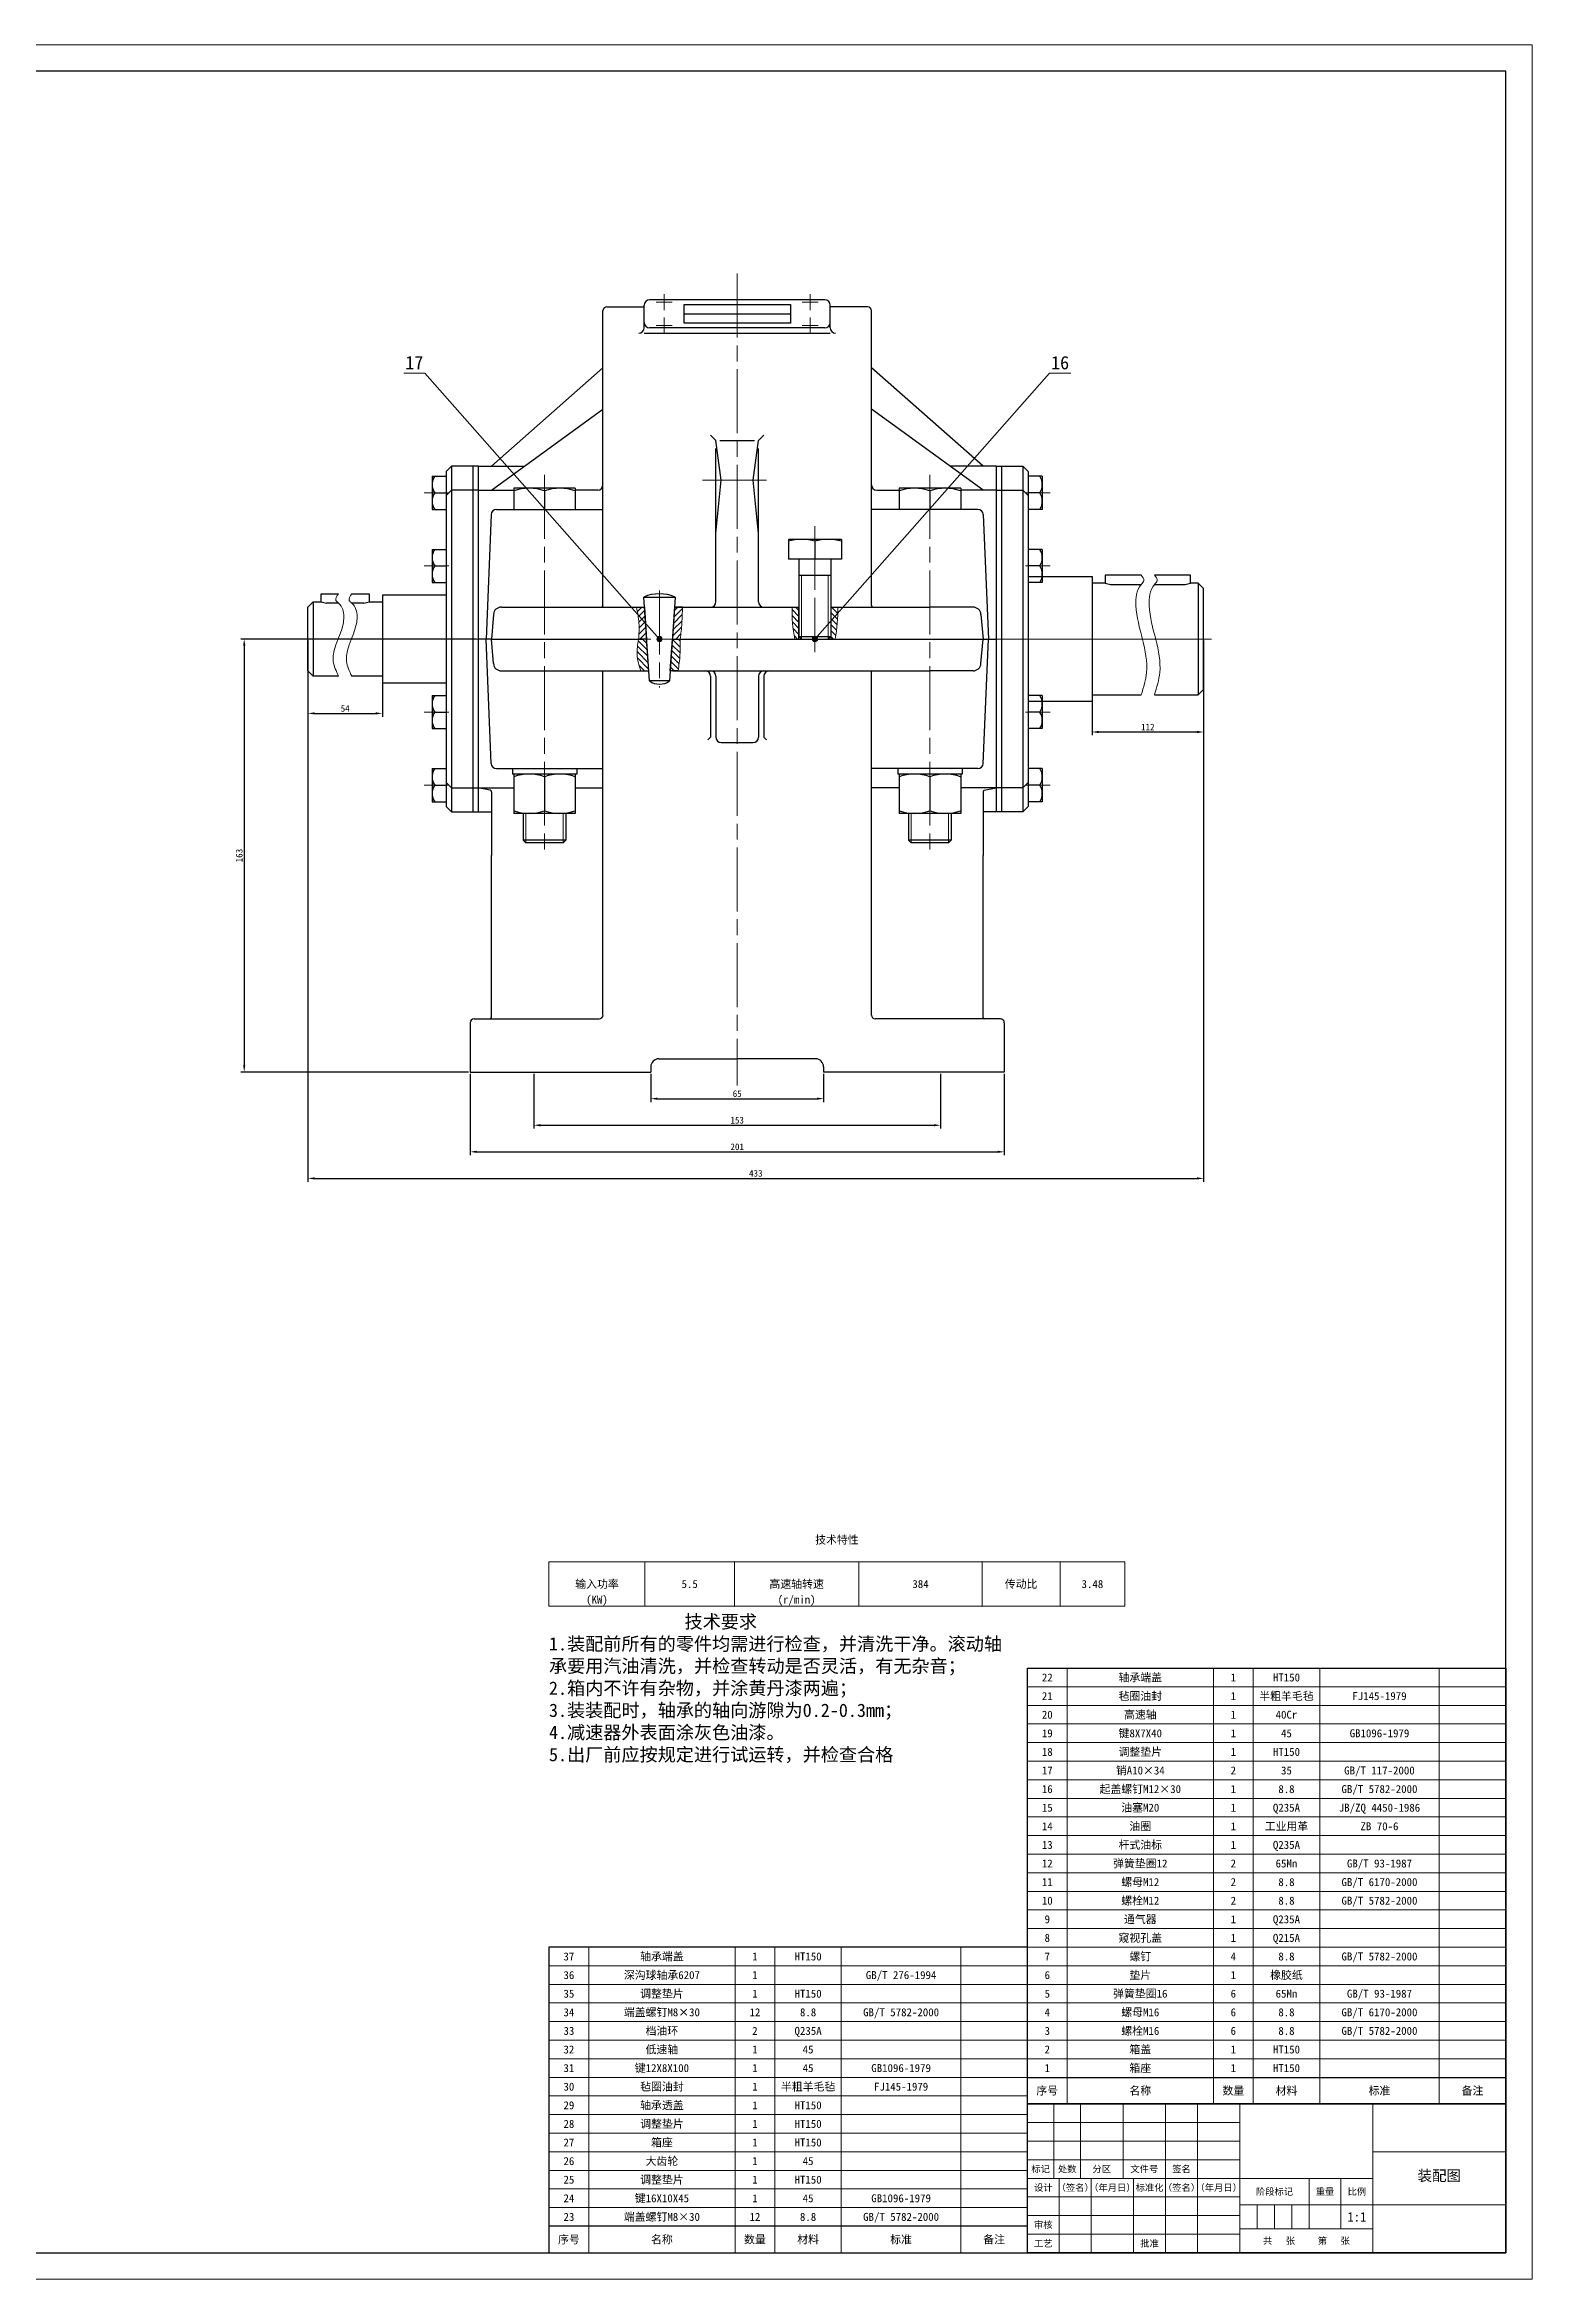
# Model space of a CAD drawing. Header units: millimetres. Extents: x 0 to 1189, y 0 to 841.
# Drawn here: x 629 to 1189, y 0 to 841 of the extents above; entities that cross this region are included whole.
import ezdxf
from ezdxf.enums import TextEntityAlignment as Align

# ---------------------------------------------------------------- set-up
doc = ezdxf.new("R2010")
doc.units = ezdxf.units.MM
doc.linetypes.add('ACAD_ISO08W100', pattern=[36, 24, -3, 6, -3])
for name, color, linetype, lineweight in [('中心线', 1, 'ACAD_ISO08W100', 15), ('剖面线', 5, 'Continuous', 15), ('尺寸', 7, 'Continuous', 15), ('文字', 7, 'Continuous', 15), ('标注', 7, 'Continuous', 15), ('粗实线', 7, 'Continuous', 30), ('细实线', 7, 'Continuous', 15)]:
    doc.layers.add(name, color=color, linetype=linetype, lineweight=lineweight)
doc.styles.get("Standard").update_dxf_attribs({"font": ''})
doc.styles.get('Standard').set_extended_font_data('SimSun')
doc.dimstyles.new('ISO-25', dxfattribs={"dimtxt": 2.5, "dimasz": 2.5, "dimexe": 1.25, "dimexo": 0.625, "dimtad": 1, "dimtxsty": 'Standard', "dimcen": 2.5, "dimadec": 0, "dimazin": 0, "dimtfac": 1, "dimtmove": 0, "dimatfit": 3, "dimfxl": 1, "dimarcsym": 0})

# ---------------------------------------------------------------- blocks, each defined once
blk = doc.blocks.new('*D2680')
at = {"layer": 'Defpoints', "color": 0, "transparency": 16777216}
for p in [(728.33, 617.33), (756.33, 617.33), (756.33, 589.33)]:
    blk.add_point(p, dxfattribs=at)
at = {"layer": '尺寸', "color": 0, "lineweight": -2, "transparency": 16777216}
for p, q in [((728.33, 616.71), (728.33, 588.08)), ((756.33, 616.71), (756.33, 588.08)), ((730.83, 589.33), (753.83, 589.33))]:
    blk.add_line(p, q, dxfattribs=at)
at = {"layer": '尺寸', "color": 0, "transparency": 16777216}
for points in [[(730.83, 589.75), (730.83, 588.92), (728.33, 589.33)], [(753.83, 589.75), (753.83, 588.92), (756.33, 589.33)]]:
    blk.add_solid(points, dxfattribs=at)
at = {"layer": '尺寸', "color": 0, "transparency": 16777216, "insert": (742.33, 591.21), "char_height": 2.5, "attachment_point": 5}
blk.add_mtext('54', dxfattribs=at)
blk = doc.blocks.new('*D2681')
at = {"layer": 'Defpoints', "color": 0, "transparency": 16777216}
for p in [(1023.33, 617.33), (1065.33, 617.33), (1023.33, 582.33)]:
    blk.add_point(p, dxfattribs=at)
at = {"layer": '尺寸', "color": 0, "lineweight": -2, "transparency": 16777216}
for p, q in [((1023.33, 616.71), (1023.33, 581.08)), ((1065.33, 616.71), (1065.33, 581.08)), ((1062.83, 582.33), (1025.83, 582.33))]:
    blk.add_line(p, q, dxfattribs=at)
at = {"layer": '尺寸', "color": 0, "transparency": 16777216}
for points in [[(1025.83, 582.75), (1025.83, 581.92), (1023.33, 582.33)], [(1062.83, 582.75), (1062.83, 581.92), (1065.33, 582.33)]]:
    blk.add_solid(points, dxfattribs=at)
at = {"layer": '尺寸', "color": 0, "transparency": 16777216, "insert": (1044.33, 584.21), "char_height": 2.5, "attachment_point": 5}
blk.add_mtext('112', dxfattribs=at)
blk = doc.blocks.new('*D2682')
at = {"layer": 'Defpoints', "color": 0, "transparency": 16777216}
for p in [(857.33, 454.33), (922.33, 454.33), (922.33, 444.33)]:
    blk.add_point(p, dxfattribs=at)
at = {"layer": '尺寸', "color": 0, "lineweight": -2, "transparency": 16777216}
for p, q in [((857.33, 453.71), (857.33, 443.08)), ((922.33, 453.71), (922.33, 443.08)), ((859.83, 444.33), (919.83, 444.33))]:
    blk.add_line(p, q, dxfattribs=at)
at = {"layer": '尺寸', "color": 0, "transparency": 16777216}
for points in [[(859.83, 444.75), (859.83, 443.92), (857.33, 444.33)], [(919.83, 444.75), (919.83, 443.92), (922.33, 444.33)]]:
    blk.add_solid(points, dxfattribs=at)
at = {"layer": '尺寸', "color": 0, "transparency": 16777216, "insert": (889.83, 446.21), "char_height": 2.5, "attachment_point": 5}
blk.add_mtext('65', dxfattribs=at)
blk = doc.blocks.new('*D2683')
at = {"layer": 'Defpoints', "color": 0, "transparency": 16777216}
for p in [(813.33, 454.33), (966.33, 454.33), (966.33, 434.33)]:
    blk.add_point(p, dxfattribs=at)
at = {"layer": '尺寸', "color": 0, "lineweight": -2, "transparency": 16777216}
for p, q in [((813.33, 453.71), (813.33, 433.08)), ((966.33, 453.71), (966.33, 433.08)), ((815.83, 434.33), (963.83, 434.33))]:
    blk.add_line(p, q, dxfattribs=at)
at = {"layer": '尺寸', "color": 0, "transparency": 16777216}
for points in [[(815.83, 434.75), (815.83, 433.92), (813.33, 434.33)], [(963.83, 434.75), (963.83, 433.92), (966.33, 434.33)]]:
    blk.add_solid(points, dxfattribs=at)
at = {"layer": '尺寸', "color": 0, "transparency": 16777216, "insert": (889.83, 436.21), "char_height": 2.5, "attachment_point": 5}
blk.add_mtext('153', dxfattribs=at)
blk = doc.blocks.new('*D2684')
at = {"layer": 'Defpoints', "color": 0, "transparency": 16777216}
for p in [(789.33, 454.33), (990.33, 454.33), (990.33, 424.33)]:
    blk.add_point(p, dxfattribs=at)
at = {"layer": '尺寸', "color": 0, "lineweight": -2, "transparency": 16777216}
for p, q in [((789.33, 453.71), (789.33, 423.08)), ((990.33, 453.71), (990.33, 423.08)), ((791.83, 424.33), (987.83, 424.33))]:
    blk.add_line(p, q, dxfattribs=at)
at = {"layer": '尺寸', "color": 0, "transparency": 16777216}
for points in [[(791.83, 424.75), (791.83, 423.92), (789.33, 424.33)], [(987.83, 424.75), (987.83, 423.92), (990.33, 424.33)]]:
    blk.add_solid(points, dxfattribs=at)
at = {"layer": '尺寸', "color": 0, "transparency": 16777216, "insert": (889.83, 426.21), "char_height": 2.5, "attachment_point": 5}
blk.add_mtext('201', dxfattribs=at)
blk = doc.blocks.new('*D2685')
at = {"layer": 'Defpoints', "color": 0, "transparency": 16777216}
for p in [(792.33, 617.33), (704.33, 454.33), (789.33, 454.33)]:
    blk.add_point(p, dxfattribs=at)
at = {"layer": '尺寸', "color": 0, "lineweight": -2, "transparency": 16777216}
for p, q in [((791.71, 617.33), (703.08, 617.33)), ((704.33, 614.83), (704.33, 456.83)), ((788.71, 454.33), (703.08, 454.33))]:
    blk.add_line(p, q, dxfattribs=at)
at = {"layer": '尺寸', "color": 0, "transparency": 16777216}
for points in [[(703.92, 614.83), (704.75, 614.83), (704.33, 617.33)], [(703.92, 456.83), (704.75, 456.83), (704.33, 454.33)]]:
    blk.add_solid(points, dxfattribs=at)
at = {"layer": '尺寸', "color": 0, "transparency": 16777216, "insert": (702.46, 535.83), "char_height": 2.5, "attachment_point": 5, "rotation": 90}
blk.add_mtext('163', dxfattribs=at)
blk = doc.blocks.new('*D2686')
at = {"layer": 'Defpoints', "color": 0, "transparency": 16777216}
for p in [(728.33, 617.33), (1065.33, 617.33), (1065.33, 414.33)]:
    blk.add_point(p, dxfattribs=at)
at = {"layer": '尺寸', "color": 0, "lineweight": -2, "transparency": 16777216}
for p, q in [((728.33, 616.71), (728.33, 413.08)), ((1065.33, 616.71), (1065.33, 413.08)), ((730.83, 414.33), (1062.83, 414.33))]:
    blk.add_line(p, q, dxfattribs=at)
at = {"layer": '尺寸', "color": 0, "transparency": 16777216}
for points in [[(730.83, 414.75), (730.83, 413.92), (728.33, 414.33)], [(1062.83, 414.75), (1062.83, 413.92), (1065.33, 414.33)]]:
    blk.add_solid(points, dxfattribs=at)
at = {"layer": '尺寸', "color": 0, "transparency": 16777216, "insert": (896.83, 416.21), "char_height": 2.5, "attachment_point": 5}
blk.add_mtext('433', dxfattribs=at)

msp = doc.modelspace()

# ---------------------------------------------------------------- hatches: boundary and pattern name
at = {"layer": '剖面线'}
h = msp.add_hatch(dxfattribs=at)
h.set_pattern_fill('ANSI31', color=256, scale=0.500328, style=0)
edge = h.paths.add_edge_path(flags=16)
edge.add_line((851.95, 629.33), (854.95, 629.33))
edge.add_line((854.95, 629.33), (855.74, 617.33))
edge.add_line((855.74, 617.33), (852.74, 617.33))
edge.add_spline(control_points=[(852.74, 617.33), (852.87, 619.34), (853.12, 623.37), (852.34, 627.34), (851.95, 629.33)], knot_values=[0, 0, 0, 0, 6.001189, 12.069645, 12.069645, 12.069645, 12.069645], degree=3, periodic=0)
h = msp.add_hatch(dxfattribs=at)
h.set_pattern_fill('ANSI31', color=256, scale=0.500328, style=0)
edge = h.paths.add_edge_path(flags=16)
edge.add_line((869.21, 629.33), (866.21, 629.33))
edge.add_line((866.21, 629.33), (865.42, 617.33))
edge.add_line((865.42, 617.33), (868.42, 617.33))
edge.add_spline(control_points=[(868.42, 617.33), (868.65, 619.33), (869.1, 623.32), (869.18, 627.33), (869.21, 629.33)], knot_values=[0, 0, 0, 0, 6.028649, 12.032064, 12.032064, 12.032064, 12.032064], degree=3, periodic=0)
h = msp.add_hatch(dxfattribs=at)
h.set_pattern_fill('ANSI31', color=256, scale=0.500328, angle=90, style=0)
edge = h.paths.add_edge_path(flags=16)
edge.add_line((913.08, 617.33), (913.08, 629.33))
edge.add_line((913.08, 629.33), (910.5, 629.33))
edge.add_arc((965.5, 627.87), 55.02, 178.48115, 191.04613)
edge.add_line((911.5, 617.33), (913.08, 617.33))
h = msp.add_hatch(dxfattribs=at)
h.set_pattern_fill('ANSI31', color=256, scale=0.500328, angle=90, style=0)
edge = h.paths.add_edge_path(flags=16)
edge.add_line((925.08, 617.33), (926.67, 617.33))
edge.add_arc((872.67, 627.87), 55.02, 348.95387, 361.51885)
edge.add_line((927.67, 629.33), (925.08, 629.33))
edge.add_line((925.08, 629.33), (925.08, 617.33))
h = msp.add_hatch(dxfattribs=at)
h.set_pattern_fill('ANSI31', color=256, scale=0.500328, angle=90, style=0)
edge = h.paths.add_edge_path(flags=16)
edge.add_line((853.53, 605.33), (856.53, 605.33))
edge.add_line((856.53, 605.33), (855.74, 617.33))
edge.add_line((855.74, 617.33), (852.74, 617.33))
edge.add_spline(control_points=[(852.74, 617.33), (852.39, 615.32), (851.67, 611.26), (852.91, 607.32), (853.53, 605.33)], knot_values=[0, 0, 0, 0, 6.028649, 12.184528, 12.184528, 12.184528, 12.184528], degree=3, periodic=0)
h = msp.add_hatch(color=256, dxfattribs=at)
edge = h.paths.add_edge_path(flags=16)
edge.add_arc((860.58, 617.33), 1, 0, 360)
h = msp.add_hatch(dxfattribs=at)
h.set_pattern_fill('ANSI31', color=256, scale=0.500328, angle=90, style=0)
edge = h.paths.add_edge_path(flags=16)
edge.add_line((867.63, 605.33), (864.63, 605.33))
edge.add_line((864.63, 605.33), (865.42, 617.33))
edge.add_line((865.42, 617.33), (868.42, 617.33))
edge.add_spline(control_points=[(868.42, 617.33), (868.43, 615.33), (868.44, 611.31), (867.9, 607.33), (867.63, 605.33)], knot_values=[0, 0, 0, 0, 6.001189, 12.038487, 12.038487, 12.038487, 12.038487], degree=3, periodic=0)
h = msp.add_hatch(color=256, dxfattribs=at)
edge = h.paths.add_edge_path(flags=16)
edge.add_arc((919.08, 617.33), 1, 0, 360)

# ---------------------------------------------------------------- linework, layer by layer
at = {"layer": '中心线'}
for p, q in [((889.83, 754.83), (889.83, 449.33)), ((859.33, 744.1), (865.33, 744.1)), ((862.33, 747.1), (862.33, 741.1)), ((914.33, 744.1), (920.33, 744.1)), ((917.33, 747.1), (917.33, 741.1)), ((859.33, 735.33), (865.33, 735.33)), ((862.33, 738.33), (862.33, 732.33)), ((914.33, 735.33), (920.33, 735.33)), ((917.33, 738.33), (917.33, 732.33)), ((817.33, 679.08), (817.33, 535.59)), ((876.83, 677.06), (902.83, 677.06)), ((962.33, 679.08), (962.33, 535.59)), ((772.03, 672.33), (781.33, 672.33)), ((1007.63, 672.33), (998.33, 672.33)), ((919.08, 659.83), (919.08, 612.33)), ((772.03, 644.83), (781.33, 644.83)), ((1007.63, 644.83), (998.33, 644.83)), ((860.58, 635.53), (860.58, 599.13)), ((919.08, 615.33), (919.08, 631.33)), ((725.33, 617.33), (1068.33, 617.33)), ((780.33, 617.33), (728.33, 617.33)), ((999.33, 617.33), (1065.33, 617.33)), ((772.03, 589.83), (781.33, 589.83)), ((1007.63, 589.83), (998.33, 589.83)), ((772.03, 562.33), (781.33, 562.33)), ((1007.63, 562.33), (998.33, 562.33))]:
    msp.add_line(p, q, dxfattribs=at)
at = {"layer": '剖面线'}
for centre in [(860.58, 617.33), (919.08, 617.33)]:
    msp.add_circle(centre, 1, dxfattribs=at)
at = {"layer": '标注'}
for p, q in [((772.33, 717.33), (764.33, 717.33)), ((860.58, 617.33), (772.33, 717.33)), ((919.08, 617.33), (1007.33, 717.33)), ((1007.33, 717.33), (1015.33, 717.33))]:
    msp.add_line(p, q, dxfattribs=at)
at = {"layer": '粗实线'}
for p, q in [((1179, 831), (25, 831)), ((1179, 10), (1179, 831)), ((839.33, 629.92), (839.33, 740.87)), ((839.33, 740.87), (839.33, 740.87)), ((840.8, 742.33), (840.8, 742.33)), ((840.8, 742.33), (854.83, 742.33)), ((854.83, 734.45), (854.83, 742.98)), ((922.83, 744.98), (856.83, 744.98)), ((869.83, 743.22), (909.83, 743.22)), ((869.83, 736.21), (869.83, 743.22)), ((909.83, 743.22), (909.83, 736.21)), ((924.83, 734.45), (924.83, 742.98)), ((938.87, 742.33), (924.83, 742.33)), ((938.87, 742.33), (938.87, 742.33)), ((940.33, 629.92), (940.33, 740.87)), ((940.33, 740.87), (940.33, 740.87)), ((854.83, 732.45), (924.83, 732.45)), ((922.83, 734.45), (856.83, 734.45)), ((869.83, 739.72), (909.83, 739.72)), ((909.83, 736.21), (869.83, 736.21)), ((797.33, 682.33), (839.33, 719.33)), ((982.33, 682.33), (940.33, 719.33)), ((797.33, 673.33), (839.33, 703.79)), ((982.33, 673.33), (940.33, 703.79)), ((881.83, 692.06), (879.83, 694.06)), ((883.83, 677.06), (881.83, 692.06)), ((883.33, 692.06), (896.33, 692.06)), ((895.83, 677.06), (897.83, 692.06)), ((897.83, 692.06), (899.83, 694.06)), ((782.33, 682.33), (780.33, 680.33)), ((790.33, 682.33), (782.33, 682.33)), ((782.33, 682.33), (782.33, 552.33)), ((792.33, 682.33), (790.33, 682.33)), ((790.33, 682.33), (790.33, 552.33)), ((792.33, 682.33), (809.75, 682.33)), ((792.33, 682.33), (792.33, 617.33)), ((881.83, 631.33), (881.83, 689.06)), ((897.83, 631.33), (897.83, 689.06)), ((987.33, 682.33), (969.92, 682.33)), ((987.33, 682.33), (987.33, 617.33)), ((987.33, 682.33), (989.33, 682.33)), ((989.33, 682.33), (997.33, 682.33)), ((989.33, 682.33), (989.33, 552.33)), ((997.33, 682.33), (999.33, 680.33)), ((997.33, 682.33), (997.33, 552.33)), ((775.03, 678.56), (775.03, 666.11)), ((775.03, 678.56), (780.33, 678.56)), ((780.33, 680.33), (780.33, 554.33)), ((782.33, 673.33), (780.33, 671.33)), ((790.33, 673.33), (782.33, 673.33)), ((792.33, 673.33), (790.33, 673.33)), ((792.33, 673.33), (805.75, 673.33)), ((828.92, 674.08), (805.75, 674.08)), ((805.75, 674.08), (805.75, 666.08)), ((817.33, 673.08), (817.33, 666.08)), ((828.92, 674.08), (828.92, 666.08)), ((837.33, 673.33), (828.92, 673.33)), ((839.33, 675.33), (839.33, 675.33)), ((881.83, 657.06), (883.83, 677.06)), ((897.83, 657.06), (895.83, 677.06)), ((940.33, 675.33), (940.33, 675.33)), ((942.33, 673.33), (950.75, 673.33)), ((973.92, 674.08), (950.75, 674.08)), ((950.75, 674.08), (950.75, 666.08)), ((962.33, 673.08), (962.33, 666.08)), ((973.92, 674.08), (973.92, 666.08)), ((987.33, 673.33), (973.92, 673.33)), ((987.33, 673.33), (989.33, 673.33)), ((989.33, 673.33), (997.33, 673.33)), ((997.33, 673.33), (999.33, 671.33)), ((999.33, 680.33), (999.33, 554.33)), ((1004.63, 678.56), (999.33, 678.56)), ((1004.63, 678.56), (1004.63, 666.11)), ((775.03, 666.11), (780.33, 666.11)), ((776.03, 672.33), (780.33, 672.33)), ((799.25, 666.08), (817.33, 666.08)), ((817.33, 666.08), (839.33, 666.08)), ((962.33, 666.08), (940.33, 666.08)), ((980.41, 666.08), (962.33, 666.08)), ((1003.63, 672.33), (999.33, 672.33)), ((1004.63, 666.11), (999.33, 666.11)), ((797.25, 664.16), (795.33, 617.33)), ((982.41, 664.16), (984.33, 617.33)), ((775.03, 651.06), (775.03, 638.61)), ((775.03, 651.06), (780.33, 651.06)), ((929.1, 654.83), (909.07, 654.83)), ((909.07, 654.83), (909.07, 647.33)), ((919.08, 654.13), (919.08, 647.33)), ((929.1, 654.83), (929.1, 647.33)), ((1004.63, 651.06), (999.33, 651.06)), ((1004.63, 651.06), (1004.63, 638.61)), ((776.03, 644.83), (780.33, 644.83)), ((929.1, 647.33), (909.07, 647.33)), ((913.08, 647.33), (913.08, 618.33)), ((913.08, 641.33), (925.08, 641.33)), ((925.08, 647.33), (925.08, 618.33)), ((1003.63, 644.83), (999.33, 644.83)), ((999.33, 640.83), (1023.33, 640.83)), ((1023.33, 640.83), (1023.33, 593.83)), ((1041.83, 641.33), (1028.33, 641.33)), ((1028.33, 641.33), (1028.33, 638.33)), ((1060.33, 641.33), (1046.83, 641.33)), ((1060.33, 638.33), (1060.33, 641.33)), ((728.33, 629.33), (730.33, 631.33)), ((730.33, 631.33), (733.33, 631.33)), ((730.33, 631.33), (730.33, 603.33)), ((733.33, 631.33), (733.33, 634.33)), ((733.33, 634.33), (739.83, 634.33)), ((739.83, 630.83), (735.33, 630.83)), ((744.83, 634.33), (751.33, 634.33)), ((749.33, 630.83), (744.83, 630.83)), ((751.33, 634.33), (751.33, 631.33)), ((751.33, 631.33), (756.33, 631.33)), ((780.33, 633.83), (756.33, 633.83)), ((756.33, 633.83), (756.33, 600.83)), ((775.03, 638.61), (780.33, 638.61)), ((854.7, 633.13), (866.46, 633.13)), ((856.78, 601.53), (854.7, 633.13)), ((866.46, 633.13), (864.38, 601.53)), ((1004.63, 638.61), (999.33, 638.61)), ((1028.33, 638.33), (1023.33, 638.33)), ((1030.33, 637.83), (1041.83, 637.83)), ((1046.83, 637.83), (1058.33, 637.83)), ((1063.33, 638.33), (1060.33, 638.33)), ((1065.33, 636.33), (1063.33, 638.33)), ((1063.33, 638.33), (1063.33, 596.33)), ((1065.33, 598.33), (1065.33, 636.33)), ((728.33, 605.33), (728.33, 629.33)), ((798.1, 626.58), (797.33, 617.33)), ((801.09, 629.33), (817.33, 629.33)), ((817.33, 629.33), (854.58, 629.33)), ((838.75, 629.33), (838.75, 629.33)), ((851.95, 629.33), (854.95, 629.33)), ((854.95, 629.33), (855.74, 617.33)), ((866.21, 629.33), (865.42, 617.33)), ((869.21, 629.33), (866.21, 629.33)), ((866.58, 629.33), (889.83, 629.33)), ((889.83, 629.33), (913.08, 629.33)), ((913.08, 617.33), (913.08, 629.33)), ((925.08, 629.33), (962.33, 629.33)), ((925.08, 629.33), (925.08, 617.33)), ((940.92, 629.33), (940.92, 629.33)), ((978.57, 629.33), (962.33, 629.33)), ((981.56, 626.58), (982.33, 617.33)), ((792.33, 617.33), (792.33, 561.33)), ((797.33, 617.33), (792.33, 617.33)), ((797.25, 570.51), (795.33, 617.33)), ((798.1, 608.08), (797.33, 617.33)), ((797.33, 617.33), (817.33, 617.33)), ((817.33, 617.33), (854.58, 617.33)), ((855.74, 617.33), (852.74, 617.33)), ((855.74, 617.33), (852.74, 617.33)), ((856.53, 605.33), (855.74, 617.33)), ((864.63, 605.33), (865.42, 617.33)), ((865.42, 617.33), (868.42, 617.33)), ((865.42, 617.33), (868.42, 617.33)), ((866.58, 617.33), (889.83, 617.33)), ((889.83, 617.33), (913.08, 617.33)), ((913.08, 618.33), (914.08, 617.33)), ((913.08, 618.33), (925.08, 618.33)), ((913.08, 617.33), (925.08, 617.33)), ((914.08, 617.33), (924.08, 617.33)), ((925.08, 618.33), (924.08, 617.33)), ((925.08, 617.33), (962.33, 617.33)), ((962.33, 617.33), (982.33, 617.33)), ((981.56, 608.08), (982.33, 617.33)), ((982.33, 617.33), (987.33, 617.33)), ((982.41, 570.51), (984.33, 617.33)), ((987.33, 617.33), (987.33, 561.33)), ((730.33, 603.33), (728.33, 605.33)), ((739.83, 603.33), (730.33, 603.33)), ((756.33, 603.33), (744.83, 603.33)), ((756.33, 600.83), (780.33, 600.83)), ((801.09, 605.33), (817.33, 605.33)), ((817.33, 605.33), (855.58, 605.33)), ((839.33, 475.8), (839.33, 605.33)), ((853.53, 605.33), (856.53, 605.33)), ((864.38, 601.53), (856.78, 601.53)), ((867.63, 605.33), (864.63, 605.33)), ((865.58, 605.33), (889.83, 605.33)), ((879.83, 603.33), (879.83, 580.33)), ((881.83, 603.33), (881.83, 580.33)), ((889.83, 605.33), (919.08, 605.33)), ((897.83, 603.33), (897.83, 580.33)), ((899.83, 603.33), (899.83, 580.33)), ((919.08, 605.33), (962.33, 605.33)), ((940.33, 475.8), (940.33, 605.33)), ((978.57, 605.33), (962.33, 605.33)), ((1063.33, 596.33), (1065.33, 598.33)), ((775.03, 596.06), (775.03, 583.61)), ((775.03, 596.06), (780.33, 596.06)), ((776.03, 589.83), (780.33, 589.83)), ((1004.63, 596.06), (999.33, 596.06)), ((1023.33, 593.83), (999.33, 593.83)), ((1003.63, 589.83), (999.33, 589.83)), ((1004.63, 596.06), (1004.63, 583.61)), ((1023.33, 596.33), (1041.83, 596.33)), ((1046.83, 596.33), (1063.33, 596.33)), ((775.03, 583.61), (780.33, 583.61)), ((879.83, 580.33), (878.83, 579.33)), ((899.83, 580.33), (900.83, 579.33)), ((1004.63, 583.61), (999.33, 583.61)), ((883.83, 578.33), (889.83, 578.33)), ((889.83, 578.33), (895.83, 578.33)), ((775.03, 568.56), (775.03, 556.11)), ((775.03, 568.56), (780.33, 568.56)), ((799.25, 568.59), (817.33, 568.59)), ((805.23, 568.59), (805.23, 566.49)), ((829.43, 566.49), (805.23, 566.49)), ((828.92, 566.49), (805.75, 566.49)), ((805.75, 566.49), (805.75, 551.69)), ((817.33, 568.59), (839.33, 568.59)), ((817.33, 565.49), (817.33, 552.69)), ((828.92, 566.49), (828.92, 551.69)), ((829.43, 568.59), (829.43, 566.49)), ((962.33, 568.59), (940.33, 568.59)), ((950.23, 568.59), (950.23, 566.49)), ((974.43, 566.49), (950.23, 566.49)), ((973.92, 566.49), (950.75, 566.49)), ((950.75, 566.49), (950.75, 551.69)), ((980.41, 568.59), (962.33, 568.59)), ((962.33, 565.49), (962.33, 552.69)), ((973.92, 566.49), (973.92, 551.69)), ((974.43, 568.59), (974.43, 566.49)), ((1004.63, 568.56), (999.33, 568.56)), ((1004.63, 568.56), (1004.63, 556.11)), ((775.03, 556.11), (780.33, 556.11)), ((776.03, 562.33), (780.33, 562.33)), ((780.33, 563.33), (782.33, 561.33)), ((782.33, 561.33), (790.33, 561.33)), ((790.33, 561.33), (792.33, 561.33)), ((796.86, 560.43), (792.33, 561.33)), ((792.33, 561.33), (805.75, 561.33)), ((792.33, 561.33), (792.33, 552.33)), ((797.33, 559.85), (797.33, 535.83)), ((828.92, 561.33), (839.33, 561.33)), ((839.33, 561.33), (839.33, 561.33)), ((950.75, 561.33), (940.33, 561.33)), ((940.33, 561.33), (940.33, 561.33)), ((987.33, 561.33), (973.92, 561.33)), ((982.33, 559.85), (982.33, 535.83)), ((982.81, 560.43), (987.33, 561.33)), ((987.33, 561.33), (987.33, 552.33)), ((989.33, 561.33), (987.33, 561.33)), ((997.33, 561.33), (989.33, 561.33)), ((999.33, 563.33), (997.33, 561.33)), ((1003.63, 562.33), (999.33, 562.33)), ((1004.63, 556.11), (999.33, 556.11)), ((780.33, 554.33), (782.33, 552.33)), ((782.33, 552.33), (790.33, 552.33)), ((790.33, 552.33), (792.33, 552.33)), ((792.33, 552.33), (797.33, 552.33)), ((797.33, 552.33), (797.33, 552.33)), ((828.92, 551.69), (805.75, 551.69)), ((809.33, 551.69), (809.33, 541.59)), ((825.33, 551.69), (825.33, 541.59)), ((973.92, 551.69), (950.75, 551.69)), ((954.33, 551.69), (954.33, 541.59)), ((970.33, 551.69), (970.33, 541.59)), ((987.33, 552.33), (982.33, 552.33)), ((982.33, 552.33), (982.33, 552.33)), ((989.33, 552.33), (987.33, 552.33)), ((997.33, 552.33), (989.33, 552.33)), ((999.33, 554.33), (997.33, 552.33)), ((809.33, 541.59), (810.33, 540.59)), ((825.33, 541.59), (809.33, 541.59)), ((824.33, 540.59), (810.33, 540.59)), ((825.33, 541.59), (824.33, 540.59)), ((954.33, 541.59), (955.33, 540.59)), ((970.33, 541.59), (954.33, 541.59)), ((969.33, 540.59), (955.33, 540.59)), ((970.33, 541.59), (969.33, 540.59)), ((797.33, 474.92), (797.33, 535.83)), ((982.33, 474.92), (982.33, 535.83)), ((789.33, 472.87), (789.33, 454.33)), ((790.8, 474.33), (837.87, 474.33)), ((796.75, 474.33), (796.75, 474.33)), ((837.87, 474.33), (837.87, 474.33)), ((941.8, 474.33), (941.8, 474.33)), ((988.87, 474.33), (941.8, 474.33)), ((982.92, 474.33), (982.92, 474.33)), ((990.33, 472.87), (990.33, 454.33)), ((789.33, 454.33), (857.33, 454.33)), ((857.33, 456.33), (857.33, 454.33)), ((860.33, 459.33), (889.83, 459.33)), ((919.33, 459.33), (889.83, 459.33)), ((922.33, 456.33), (922.33, 454.33)), ((990.33, 454.33), (922.33, 454.33)), ((999, 66), (999, 230)), ((999, 230), (1179, 230)), ((1179, 230), (1179, 66)), ((999, 125), (819, 125)), ((819, 125), (819, 10)), ((999, 10), (999, 125)), ((999, 66), (999, 76)), ((999, 76), (1179, 76)), ((1179, 76), (1179, 66)), ((999, 66), (1179, 66)), ((999, 10), (999, 66)), ((1179, 66), (999, 66)), ((1179, 66), (999, 66)), ((1179, 66), (1179, 10)), ((999, 20), (819, 20)), ((819, 20), (819, 10)), ((999, 10), (999, 20)), ((25, 10), (1179, 10)), ((819, 10), (999, 10)), ((819, 10), (999, 10)), ((1179, 10), (999, 10))]:
    msp.add_line(p, q, dxfattribs=at)
for centre, radius, start, end in [((840.8, 740.87), 1.47, 90, 180), ((856.83, 742.98), 2, 90, 180), ((922.83, 742.98), 2, 0, 90), ((938.87, 740.87), 1.47, 0, 90), ((852.83, 734.45), 2, 270, 0), ((856.83, 736.45), 2, 180, 270), ((922.83, 736.45), 2, 270, 0), ((926.83, 734.45), 2, 180, 270), ((780.38, 675.45), 5.35, 144.38635, 215.61365), ((811.54, 656.81), 17.27, 70.40718, 109.59282), ((823.12, 656.81), 17.27, 70.40718, 109.59282), ((837.33, 675.33), 2, 270, 0), ((942.33, 675.33), 2, 180, 270), ((956.54, 656.81), 17.27, 70.40718, 109.59282), ((968.12, 656.81), 17.27, 70.40718, 109.59282), ((999.29, 675.45), 5.35, 324.38635, 35.61365), ((780.38, 669.22), 5.35, 144.38635, 215.61365), ((799.25, 664.08), 2, 90, 177.65044), ((980.41, 664.08), 2, 2.34956, 90), ((999.29, 669.22), 5.35, 324.38635, 35.61365), ((780.38, 647.95), 5.35, 144.38635, 215.61365), ((914.08, 636.57), 18.26, 74.08435, 105.91565), ((924.09, 636.57), 18.26, 74.08435, 105.91565), ((999.29, 647.95), 5.35, 324.38635, 35.61365), ((780.38, 641.72), 5.35, 144.38635, 215.61365), ((999.29, 641.72), 5.35, 324.38635, 35.61365), ((736.98, 641.68), 10.97, 250.57444, 261.35307), ((747.68, 641.68), 10.97, 278.64693, 289.42556), ((860.58, 619.33), 15, 66.92613, 113.07387), ((879.83, 631.33), 2, 270, 0), ((899.83, 631.33), 2, 180, 270), ((1031.98, 648.68), 10.97, 250.57444, 261.35307), ((1056.68, 648.68), 10.97, 278.64693, 289.42556), ((801.09, 626.33), 3, 90, 175.23636), ((838.75, 629.92), 0.587, 270, 0), ((940.92, 629.92), 0.587, 180, 270), ((978.57, 626.33), 3, 4.76364, 90), ((801.09, 608.33), 3, 184.76364, 270), ((978.57, 608.33), 3, 270, 355.23636), ((860.58, 606.95), 6.62, 234.94704, 305.05296), ((877.83, 603.33), 2, 0, 90), ((879.83, 603.33), 2, 0, 90), ((899.83, 603.33), 2, 90, 180), ((901.83, 603.33), 2, 90, 180), ((780.38, 592.95), 5.35, 144.38635, 215.61365), ((780.38, 586.72), 5.35, 144.38635, 215.61365), ((999.29, 592.95), 5.35, 324.38635, 35.61365), ((999.29, 586.72), 5.35, 324.38635, 35.61365), ((883.83, 580.33), 2, 180, 270), ((895.83, 580.33), 2, 270, 0), ((780.38, 565.45), 5.35, 144.38635, 215.61365), ((799.25, 570.59), 2, 182.34956, 270), ((811.54, 549.22), 17.27, 70.40718, 109.59282), ((823.12, 549.22), 17.27, 70.40718, 109.59282), ((956.54, 549.22), 17.27, 70.40718, 109.59282), ((968.12, 549.22), 17.27, 70.40718, 109.59282), ((980.41, 570.59), 2, 270, 357.65044), ((999.29, 565.45), 5.35, 324.38635, 35.61365), ((780.38, 559.22), 5.35, 144.38635, 215.61365), ((796.75, 559.85), 0.587, 0, 78.69007), ((982.92, 559.85), 0.587, 101.30993, 180), ((999.29, 559.22), 5.35, 324.38635, 35.61365), ((811.54, 568.96), 17.27, 250.40718, 289.59282), ((823.12, 568.96), 17.27, 250.40718, 289.59282), ((956.54, 568.96), 17.27, 250.40718, 289.59282), ((968.12, 568.96), 17.27, 250.40718, 289.59282), ((790.8, 472.87), 1.47, 90, 180), ((796.75, 474.92), 0.587, 270, 0), ((837.87, 475.8), 1.47, 270, 0), ((941.8, 475.8), 1.47, 180, 270), ((982.92, 474.92), 0.587, 180, 270), ((988.87, 472.87), 1.47, 0, 90), ((860.33, 456.33), 3, 90, 180), ((919.33, 456.33), 3, 0, 90)]:
    msp.add_arc(centre, radius, start, end, dxfattribs=at)
at = {"layer": '细实线'}
for p, q in [((1189, 841), (0, 841)), ((1189, 0), (1189, 841)), ((914.08, 617.33), (914.08, 641.33)), ((924.08, 617.33), (924.08, 641.33)), ((913.08, 629.33), (910.5, 629.33)), ((927.67, 629.33), (925.08, 629.33)), ((911.5, 617.33), (913.08, 617.33)), ((925.08, 617.33), (926.67, 617.33)), ((810.33, 551.69), (810.33, 540.59)), ((824.33, 551.69), (824.33, 540.59)), ((955.33, 551.69), (955.33, 540.59)), ((969.33, 551.69), (969.33, 540.59)), ((819, 270), (1035.67, 270)), ((819, 270), (819, 253.33)), ((855.11, 270), (855.11, 253.33)), ((888.8, 270), (888.8, 253.33)), ((935.59, 270), (935.59, 253.33)), ((982.01, 270), (982.01, 253.33)), ((1011.3, 270), (1011.3, 253.33)), ((1035.67, 270), (1035.67, 253.33)), ((819, 253.33), (1035.67, 253.33)), ((999, 230), (1179, 230)), ((1014, 66), (1014, 230)), ((1069, 66), (1069, 230)), ((1084, 66), (1084, 230)), ((1109, 66), (1109, 230)), ((1154, 66), (1154, 230)), ((999, 223), (1179, 223)), ((999, 216), (1179, 216)), ((999, 209), (1179, 209)), ((999, 202), (1179, 202)), ((999, 195), (1179, 195)), ((999, 188), (1179, 188)), ((999, 181), (1179, 181)), ((999, 174), (1179, 174)), ((999, 167), (1179, 167)), ((999, 160), (1179, 160)), ((999, 153), (1179, 153)), ((999, 146), (1179, 146)), ((999, 139), (1179, 139)), ((999, 132), (1179, 132)), ((819, 125), (999, 125)), ((819, 118), (999, 118)), ((834, 10), (834, 125)), ((889, 10), (889, 125)), ((904, 10), (904, 125)), ((929, 10), (929, 125)), ((974, 10), (974, 125)), ((999, 125), (1179, 125)), ((999, 118), (1179, 118)), ((819, 111), (999, 111)), ((999, 111), (1179, 111)), ((819, 104), (999, 104)), ((999, 104), (1179, 104)), ((819, 97), (999, 97)), ((999, 97), (1179, 97)), ((819, 90), (999, 90)), ((999, 90), (1179, 90)), ((819, 83), (999, 83)), ((819, 76), (999, 76)), ((999, 83), (1179, 83)), ((819, 69), (999, 69)), ((819, 62), (999, 62)), ((999, 59), (1079, 59)), ((1009, 66), (1009, 38)), ((1019, 66), (1019, 38)), ((1035, 66), (1035, 38)), ((1051, 10), (1051, 66)), ((1063, 10), (1063, 66)), ((1079, 10), (1079, 66)), ((1079, 10), (1079, 66)), ((1129, 10), (1129, 66)), ((819, 55), (999, 55)), ((999, 52), (1079, 52)), ((819, 48), (999, 48)), ((999, 45), (1079, 45)), ((1129, 48), (1179, 48)), ((819, 41), (999, 41)), ((819, 34), (999, 34)), ((999, 38), (1129, 38)), ((1011, 38), (1011, 10)), ((1023, 38), (1023, 10)), ((1039, 38), (1039, 10)), ((1105, 38), (1105, 19)), ((1117, 38), (1117, 19)), ((819, 27), (999, 27)), ((999, 31), (1079, 31)), ((1079, 28), (1179, 28)), ((1085.5, 28), (1085.5, 19)), ((1092, 28), (1092, 19)), ((1098.5, 28), (1098.5, 19)), ((999, 24), (1079, 24)), ((999, 17), (1079, 17)), ((1079, 19), (1129, 19)), ((0, 0), (1189, 0))]:
    msp.add_line(p, q, dxfattribs=at)
for centre, start, end in [((965.5, 627.87), 178.48115, 191.04613), ((872.67, 627.87), 348.95387, 1.51885)]:
    msp.add_arc(centre, 55.02, start, end, dxfattribs=at)
for points, knots in [([(1041.83, 641.33), (1042.38, 640.65), (1043.37, 639.42), (1039.99, 636.17), (1038.91, 623.86), (1046.11, 610.21), (1042.7, 599.13), (1041.83, 596.33)], [0, 0, 0, 0, 2.236068, 4.038844, 12.188077, 37.703562, 46.338375, 46.338375, 46.338375, 46.338375]), ([(1046.83, 641.33), (1047.38, 640.65), (1048.37, 639.42), (1044.99, 636.17), (1043.91, 623.86), (1051.11, 610.21), (1047.7, 599.13), (1046.83, 596.33)], [0, 0, 0, 0, 2.236068, 4.038844, 12.188077, 37.703562, 46.338375, 46.338375, 46.338375, 46.338375]), ([(739.83, 634.33), (739.17, 633.43), (738.16, 632.04), (741.18, 630.01), (743.4, 621.57), (735.51, 612.48), (738.95, 605.2), (739.83, 603.33)], [0, 0, 0, 0, 2.692582, 4.106796, 9.584934, 26.854561, 32.800988, 32.800988, 32.800988, 32.800988]), ([(744.83, 634.33), (744.17, 633.43), (743.16, 632.04), (746.18, 630.01), (748.4, 621.57), (740.51, 612.48), (743.95, 605.2), (744.83, 603.33)], [0, 0, 0, 0, 2.692582, 4.106796, 9.584934, 26.854561, 32.800988, 32.800988, 32.800988, 32.800988]), ([(852.74, 617.33), (852.87, 619.34), (853.12, 623.37), (852.34, 627.34), (851.95, 629.33)], [0, 0, 0, 0, 6.001189, 12.069645, 12.069645, 12.069645, 12.069645]), ([(868.42, 617.33), (868.65, 619.33), (869.1, 623.32), (869.18, 627.33), (869.21, 629.33)], [0, 0, 0, 0, 6.028649, 12.032064, 12.032064, 12.032064, 12.032064]), ([(852.74, 617.33), (852.39, 615.32), (851.67, 611.26), (852.91, 607.32), (853.53, 605.33)], [0, 0, 0, 0, 6.028649, 12.184528, 12.184528, 12.184528, 12.184528]), ([(868.42, 617.33), (868.43, 615.33), (868.44, 611.31), (867.9, 607.33), (867.63, 605.33)], [0, 0, 0, 0, 6.001189, 12.038487, 12.038487, 12.038487, 12.038487])]:
    msp.add_open_spline(points, degree=3, knots=knots, dxfattribs=at)

# ---------------------------------------------------------------- texts
at = {"layer": '尺寸', "insert": (819, 250), "char_height": 5, "width": 170, "attachment_point": 1}
msp.add_mtext('               技术要求^J1.装配前所有的零件均需进行检查，并清洗干净。滚动轴承要用汽油清洗，并检查转动是否灵活，有无杂音；^J2.箱内不许有杂物，并涂黄丹漆两遍；^J3.装装配时，轴承的轴向游隙为0.2-0.3mm；^J4.减速器外表面涂灰色油漆。^J5.出厂前应按规定进行试运转，并检查合格', dxfattribs=at)
at = {"layer": '文字'}
for s, height, p in [('17', 5, (768.33, 721.33)), ('16', 5, (1011.33, 721.33)), ('技术特性', 3, (927.33, 278.33)), ('输入功率', 3, (837.06, 261.67)), ('5.5', 3, (871.95, 261.67)), ('高速轴转速', 3, (912.19, 261.67)), ('384', 3, (958.8, 261.67)), ('传动比', 3, (996.65, 261.67)), ('3.48', 3, (1023.48, 261.67)), ('(KW)', 3, (837.06, 255.83)), ('(r/min)', 3, (912.19, 255.83)), ('22', 3, (1006.5, 226.5)), ('轴承端盖', 3, (1041.5, 226.5)), ('1', 3, (1076.5, 226.5)), ('HT150', 3, (1096.5, 226.5)), ('21', 3, (1006.5, 219.5)), ('毡圈油封', 3, (1041.5, 219.5)), ('1', 3, (1076.5, 219.5)), ('半粗羊毛毡', 3, (1096.5, 219.5)), ('FJ145-1979', 3, (1131.5, 219.5)), ('20', 3, (1006.5, 212.5)), ('高速轴', 3, (1041.5, 212.5)), ('1', 3, (1076.5, 212.5)), ('40Cr', 3, (1096.5, 212.5)), ('19', 3, (1006.5, 205.5)), ('键8X7X40', 3, (1041.5, 205.5)), ('1', 3, (1076.5, 205.5)), ('45', 3, (1096.5, 205.5)), ('GB1096-1979', 3, (1131.5, 205.5)), ('18', 3, (1006.5, 198.5)), ('销A10×34', 3, (1041.5, 191.5)), ('调整垫片', 3, (1041.5, 198.5)), ('1', 3, (1076.5, 198.5)), ('HT150', 3, (1096.5, 198.5)), ('17', 3, (1006.5, 191.5)), ('16', 3, (1006.5, 184.5)), ('起盖螺钉M12×30', 3, (1041.5, 184.5)), ('2', 3, (1076.5, 191.5)), ('1', 3, (1076.5, 184.5)), ('8.8', 3, (1096.5, 184.5)), ('35', 3, (1096.5, 191.5)), ('GB/T 5782-2000', 3, (1131.5, 184.5)), ('GB/T 117-2000', 3, (1131.5, 191.5)), ('15', 3, (1006.5, 177.5)), ('油塞M20', 3, (1041.5, 177.5)), ('1', 3, (1076.5, 177.5)), ('Q235A', 3, (1096.5, 177.5)), ('JB/ZQ 4450-1986', 3, (1131.5, 177.5)), ('14', 3, (1006.5, 170.5)), ('油圈', 3, (1041.5, 170.5)), ('1', 3, (1076.5, 170.5)), ('工业用革', 3, (1096.5, 170.5)), ('ZB 70-6', 3, (1131.5, 170.5)), ('13', 3, (1006.5, 163.5)), ('杆式油标', 3, (1041.5, 163.5)), ('1', 3, (1076.5, 163.5)), ('Q235A', 3, (1096.5, 163.5)), ('12', 3, (1006.5, 156.5)), ('弹簧垫圈12', 3, (1041.5, 156.5)), ('螺母M12', 3, (1041.5, 149.5)), ('2', 3, (1076.5, 156.5)), ('65Mn', 3, (1096.5, 156.5)), ('GB/T 93-1987', 3, (1131.5, 156.5)), ('11', 3, (1006.5, 149.5)), ('10', 3, (1006.5, 142.5)), ('螺栓M12', 3, (1041.5, 142.5)), ('2', 3, (1076.5, 149.5)), ('2', 3, (1076.5, 142.5)), ('8.8', 3, (1096.5, 149.5)), ('8.8', 3, (1096.5, 142.5)), ('GB/T 6170-2000', 3, (1131.5, 149.5)), ('GB/T 5782-2000', 3, (1131.5, 142.5)), ('9', 3, (1006.5, 135.5)), ('通气器', 3, (1041.5, 135.5)), ('1', 3, (1076.5, 135.5)), ('Q235A', 3, (1096.5, 135.5)), ('8', 3, (1006.5, 128.5)), ('窥视孔盖', 3, (1041.5, 128.5)), ('1', 3, (1076.5, 128.5)), ('Q215A', 3, (1096.5, 128.5)), ('37', 3, (826.5, 121.5)), ('轴承端盖', 3, (861.5, 121.5)), ('1', 3, (896.5, 121.5)), ('HT150', 3, (916.5, 121.5)), ('7', 3, (1006.5, 121.5)), ('螺钉', 3, (1041.5, 121.5)), ('4', 3, (1076.5, 121.5)), ('8.8', 3, (1096.5, 121.5)), ('GB/T 5782-2000', 3, (1131.5, 121.5)), ('36', 3, (826.5, 114.5)), ('深沟球轴承6207', 3, (861.5, 114.5)), ('调整垫片', 3, (861.5, 107.5)), ('1', 3, (896.5, 114.5)), ('GB/T 276-1994', 3, (951.5, 114.5)), ('6', 3, (1006.5, 114.5)), ('弹簧垫圈16', 3, (1041.5, 107.5)), ('垫片', 3, (1041.5, 114.5)), ('1', 3, (1076.5, 114.5)), ('橡胶纸', 3, (1096.5, 114.5)), ('35', 3, (826.5, 107.5)), ('34', 3, (826.5, 100.5)), ('端盖螺钉M8×30', 3, (861.5, 100.5)), ('12', 3, (896.5, 100.5)), ('1', 3, (896.5, 107.5)), ('HT150', 3, (916.5, 107.5)), ('8.8', 3, (916.5, 100.5)), ('GB/T 5782-2000', 3, (951.5, 100.5)), ('4', 3, (1006.5, 100.5)), ('5', 3, (1006.5, 107.5)), ('螺母M16', 3, (1041.5, 100.5)), ('6', 3, (1076.5, 107.5)), ('6', 3, (1076.5, 100.5)), ('65Mn', 3, (1096.5, 107.5)), ('8.8', 3, (1096.5, 100.5)), ('GB/T 6170-2000', 3, (1131.5, 100.5)), ('GB/T 93-1987', 3, (1131.5, 107.5)), ('33', 3, (826.5, 93.5)), ('档油环', 3, (861.5, 93.5)), ('2', 3, (896.5, 93.5)), ('Q235A', 3, (916.5, 93.5)), ('3', 3, (1006.5, 93.5)), ('螺栓M16', 3, (1041.5, 93.5)), ('6', 3, (1076.5, 93.5)), ('8.8', 3, (1096.5, 93.5)), ('GB/T 5782-2000', 3, (1131.5, 93.5)), ('32', 3, (826.5, 86.5)), ('低速轴', 3, (861.5, 86.5)), ('1', 3, (896.5, 86.5)), ('45', 3, (916.5, 86.5)), ('2', 3, (1006.5, 86.5)), ('箱盖', 3, (1041.5, 86.5)), ('1', 3, (1076.5, 86.5)), ('HT150', 3, (1096.5, 86.5)), ('31', 3, (826.5, 79.5)), ('键12X8X100', 3, (861.5, 79.5)), ('1', 3, (896.5, 79.5)), ('45', 3, (916.5, 79.5)), ('GB1096-1979', 3, (951.5, 79.5)), ('1', 3, (1006.5, 79.5)), ('箱座', 3, (1041.5, 79.5)), ('1', 3, (1076.5, 79.5)), ('HT150', 3, (1096.5, 79.5)), ('30', 3, (826.5, 72.5)), ('毡圈油封', 3, (861.5, 72.5)), ('轴承透盖', 3, (861.5, 65.5)), ('1', 3, (896.5, 72.5)), ('半粗羊毛毡', 3, (916.5, 72.5)), ('FJ145-1979', 3, (951.5, 72.5)), ('序号', 3, (1006.5, 71)), ('名称', 3, (1041.5, 71)), ('数量', 3, (1076.5, 71)), ('材料', 3, (1096.5, 71)), ('标准', 3, (1131.5, 71)), ('备注', 3, (1166.5, 71)), ('29', 3, (826.5, 65.5)), ('28', 3, (826.5, 58.5)), ('调整垫片', 3, (861.5, 58.5)), ('1', 3, (896.5, 65.5)), ('1', 3, (896.5, 58.5)), ('HT150', 3, (916.5, 65.5)), ('HT150', 3, (916.5, 58.5)), ('27', 3, (826.5, 51.5)), ('箱座', 3, (861.5, 51.5)), ('1', 3, (896.5, 51.5)), ('HT150', 3, (916.5, 51.5)), ('26', 3, (826.5, 44.5)), ('大齿轮', 3, (861.5, 44.5)), ('1', 3, (896.5, 44.5)), ('45', 3, (916.5, 44.5)), ('标记', 2.5, (1004, 41.5)), ('处数', 2.5, (1014, 41.5)), ('分区', 2.5, (1027, 41.5)), ('文件号', 2.5, (1043, 41.5)), ('签名', 2.5, (1057, 41.5)), ('25', 3, (826.5, 37.5)), ('调整垫片', 3, (861.5, 37.5)), ('1', 3, (896.5, 37.5)), ('HT150', 3, (916.5, 37.5)), ('设计', 2.5, (1005, 34.5)), ('（签名）', 2.5, (1017, 34.5)), ('（年月日）', 2.5, (1031, 34.5)), ('标准化', 2.5, (1045, 34.5)), ('（签名）', 2.5, (1057, 34.5)), ('（年月日）', 2.5, (1071, 34.5)), ('阶段标记', 2.5, (1092, 33)), ('重量', 2.5, (1111, 33)), ('比例', 2.5, (1123, 33)), ('装配图', 4, (1154, 39)), ('24', 3, (826.5, 30.5)), ('端盖螺钉M8×30', 3, (861.5, 23.5)), ('键16X10X45', 3, (861.5, 30.5)), ('1', 3, (896.5, 30.5)), ('45', 3, (916.5, 30.5)), ('GB/T 5782-2000', 3, (951.5, 23.5)), ('GB1096-1979', 3, (951.5, 30.5)), ('序号', 3, (826.5, 15)), ('23', 3, (826.5, 23.5)), ('名称', 3, (861.5, 15)), ('数量', 3, (896.5, 15)), ('12', 3, (896.5, 23.5)), ('材料', 3, (916.5, 15)), ('8.8', 3, (916.5, 23.5)), ('标准', 3, (951.5, 15)), ('备注', 3, (986.5, 15)), ('审核', 2.5, (1005, 20.5)), ('1:1', 3.5, (1123, 23.5)), ('工艺', 2.5, (1005, 13.5)), ('批准', 2.5, (1045, 13.5)), ('共   张     第   张', 2.5, (1104, 14.5))]:
    msp.add_text(s, height=height, dxfattribs=at).set_placement(p, align=Align.MIDDLE_CENTER)

# ---------------------------------------------------------------- dimensions: what is measured, and where the dimension line sits
at = {"layer": '尺寸'}
dim = msp.add_linear_dim(base=(704.33, 454.33), p1=(792.33, 617.33), p2=(789.33, 454.33), angle=90, dimstyle='ISO-25', override={"dimtxt": 2.5, "dimdec": 0, "dimdsep": 46, "dimpost": '<>'}, dxfattribs=at)
dim.commit()
dim.dimension.update_dxf_attribs({"geometry": '*D2685', "text_midpoint": (702.46, 535.83)})
for base, p1, p2, text, picture, middle in [((756.33, 589.33), (728.33, 617.33), (756.33, 617.33), '54', '*D2680', (742.33, 591.21)), ((1065.33, 414.33), (728.33, 617.33), (1065.33, 617.33), '433', '*D2686', (896.83, 416.21)), ((1023.33, 582.33), (1065.33, 617.33), (1023.33, 617.33), '112', '*D2681', (1044.33, 584.21))]:
    dim = msp.add_linear_dim(base=base, p1=p1, p2=p2, text=text, dimstyle='ISO-25', override={"dimtxt": 2.5, "dimdec": 0, "dimdsep": 46, "dimpost": '<>'}, dxfattribs=at)
    dim.commit()
    dim.dimension.update_dxf_attribs({"geometry": picture, "text_midpoint": middle})
for p1, p2, distance, picture, middle in [((789.33, 454.33), (990.33, 454.33), -30, '*D2684', (889.83, 426.21)), ((813.33, 454.33), (966.33, 454.33), -20, '*D2683', (889.83, 436.21)), ((857.33, 454.33), (922.33, 454.33), -10, '*D2682', (889.83, 446.21))]:
    dim = msp.add_aligned_dim(p1=p1, p2=p2, distance=distance, dimstyle='ISO-25', override={"dimtxt": 2.5, "dimdec": 0, "dimdsep": 46, "dimpost": '<>', "dimtfac": 0.5, "dimfrac": 1}, dxfattribs=at)
    dim.commit()
    dim.dimension.update_dxf_attribs({"geometry": picture, "text_midpoint": middle})

doc.saveas('drawing.dxf')
